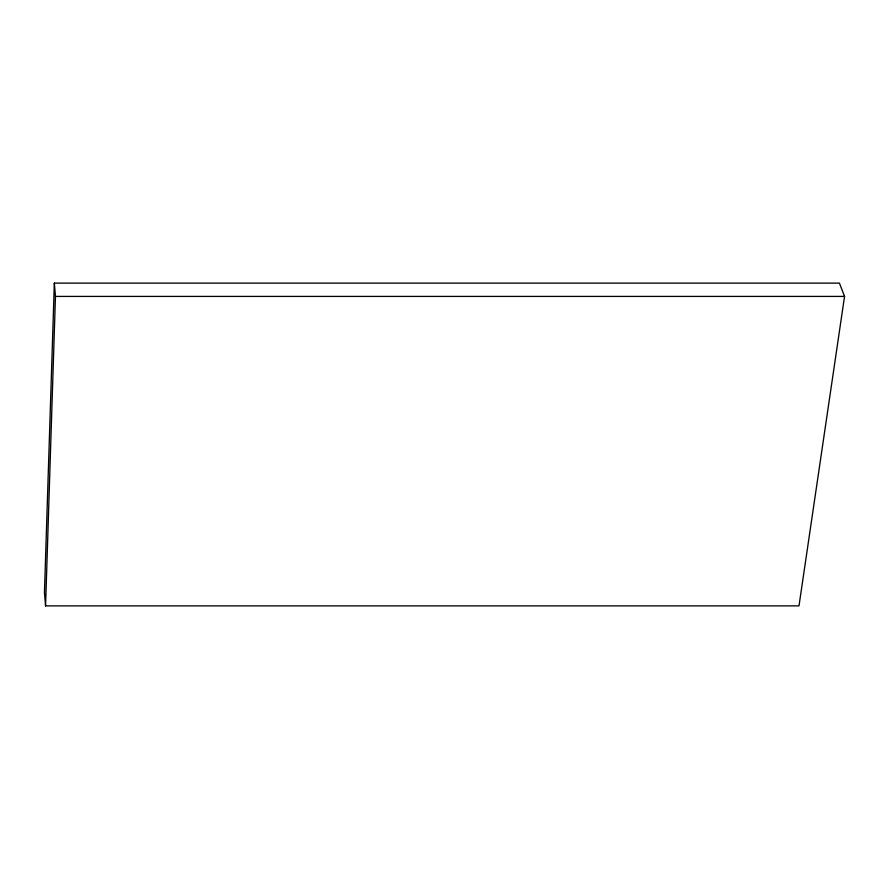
<?xml version="1.0" encoding="UTF-8"?>
<svg xmlns="http://www.w3.org/2000/svg" width="889" height="889" viewBox="0 0 889 889"><rect width="100%" height="100%" fill="white"/><g stroke="black" fill="none" stroke-linecap="round" stroke-linejoin="round"><path stroke-width="1.33" d="M54.34 283.124L44.45 592.585L45.561 605.876L799 605.876L844.55 296.415L839.449 283.124L54.34 283.124L55.451 296.415L45.561 605.876M55.451 296.415L844.55 296.415"/></g></svg>
